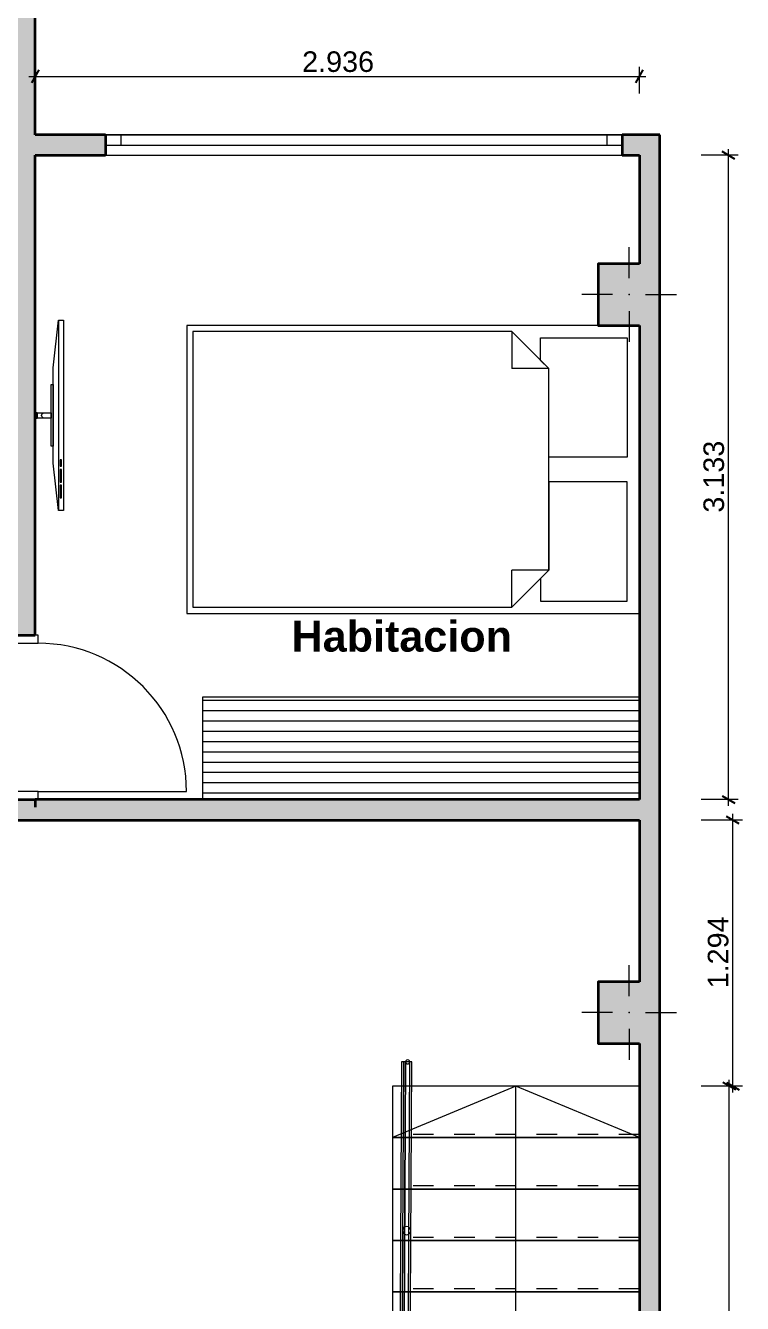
# Model space of a CAD drawing. Header units: metres. Extents: x 325.2 to 333.1, y -1.6 to 15.3.
# Drawn here: x 329.57 to 333.05, y 5.72 to 11.93 of the extents above; entities that cross this region are included whole.
import ezdxf

# ---------------------------------------------------------------- set-up
doc = ezdxf.new("R2010")
doc.units = ezdxf.units.M
doc.header["$MEASUREMENT"] = 0
for name, pattern in [('Puntos densos', [0.088194, 0, -0.088194]), ('Rayas Pequeñas', [0.141111, 0.070556, -0.070556]), ('Wipeout_Contour', [1, 0, -1])]:
    doc.linetypes.add(name, pattern=pattern)
for name, color, linetype in [('Nuevo_Cotas - General', 7, 'Continuous'), ('Nuevo_Dibujo 2D - General', 7, 'Continuous'), ('Nuevo_Estructura - Carga', 7, 'Continuous'), ('Nuevo_Estructura - Escaleras & Barandillas', 7, 'Continuous'), ('Nuevo_Interior - Escaleras & Barandillas', 7, 'Continuous'), ('Nuevo_Interior - Mobiliario', 7, 'Continuous'), ('Nuevo_Puertas ARCHICAD', 7, 'Continuous'), ('Nuevo_Ventanas ARCHICAD', 7, 'Continuous')]:
    doc.layers.add(name, color=color, linetype=linetype)
for name, color, linetype, lineweight, true_color in [('Nuevo_Cotas - General_Pluma_Nº__45', 7, 'Continuous', 25, 0x40a5ff), ('Nuevo_Cotas - General_Pluma_Nº__85', 7, 'Continuous', 20, 0x80c2ff), ('Nuevo_Dibujo 2D - General_Pluma_Nº__82', 7, 'Continuous', 20, 0xaaaaaa), ('Nuevo_Estructura - Carga_Pluma_Nº__160', 7, 'Continuous', 20, 0xb4a35c), ('Nuevo_Estructura - Carga_Pluma_Nº__28', 7, 'Continuous', 35, 0xa80f02), ('Nuevo_Estructura - Escaleras & Barandillas_Pluma_Nº__71', 171, 'Continuous', 20, 0xaaaaff), ('Nuevo_Estructura - Escaleras & Barandillas_Pluma_Nº__91', 171, 'Continuous', 13, 0xaaaaff), ('Nuevo_Interior - Mobiliario_Pluma_Nº__4', 7, 'Continuous', 20, 0x029e21), ('Nuevo_Notas - Textos_Pluma_Nº__86', 7, 'Continuous', 20, 0x5555ff), ('Nuevo_Puertas ARCHICAD_Pluma_Nº__23', 7, 'Continuous', 20, 0xff6600), ('Nuevo_Puertas ARCHICAD_Pluma_Nº__3', 7, 'Continuous', 18, 0xff6600), ('Nuevo_Ventanas ARCHICAD_Pluma_Nº__23', 7, 'Continuous', 20, 0xff6600), ('Nuevo_Ventanas ARCHICAD_Pluma_Nº__3', 7, 'Continuous', 18, 0xff6600)]:
    doc.layers.add(name, color=color, linetype=linetype, lineweight=lineweight, true_color=true_color)
for name, color, linetype, lineweight in [('Nuevo_Cotas - General_Pluma_Nº__46', 5, 'Continuous', 25), ('Nuevo_Dibujo 2D - General_Pluma_Nº__2', 8, 'Continuous', 15), ('Nuevo_Estructura - Carga_Pluma_Nº__20', 1, 'Continuous', 0), ('Nuevo_Estructura - Carga_Pluma_Nº__27', 7, 'Continuous', 35), ('Nuevo_Estructura - Escaleras & Barandillas_Pluma_Nº__11', 171, 'Continuous', 18), ('Nuevo_Interior - Escaleras & Barandillas_Pluma_Nº__11', 171, 'Continuous', 18), ('Nuevo_Puertas ARCHICAD_Pluma_Nº__141', 7, 'Continuous', 20), ('Nuevo_Puertas ARCHICAD_Pluma_Nº__27', 7, 'Continuous', 35), ('Nuevo_Ventanas ARCHICAD_Pluma_Nº__27', 7, 'Continuous', 35)]:
    doc.layers.add(name, color=color, linetype=linetype, lineweight=lineweight)
doc.styles.add('Estilo_Generado_1', font='')
doc.styles.add('Estilo_Generado_2', font='arial.ttf')
doc.styles.get('Estilo_Generado_1').set_extended_font_data('Arial')
doc.dimstyles.new('Estilo_Generado__1', dxfattribs={"dimtxt": 0.1, "dimasz": 0.0475, "dimexe": 0.18, "dimexo": 0.3, "dimgap": 0.09, "dimtad": 1, "dimtih": 1, "dimtoh": 1, "dimdec": 3, "dimzin": 0, "dimdsep": 46, "dimtxsty": 'Estilo_Generado_1', "dimblk": 'ARROWHEAD_2', "dimblk1": 'ARROWHEAD_2', "dimblk2": 'ARROWHEAD_2', "dimcen": 0.09, "dimclrd": 256, "dimclre": 256, "dimclrt": 5, "dimadec": 0, "dimazin": 0, "dimtfac": 1, "dimtdec": 4, "dimtmove": 0, "dimatfit": 3, "dimfxl": 1, "dimtolj": 1, "dimtzin": 0, "dimarcsym": 0})
doc.dimstyles.new('Estilo_Generado__2', dxfattribs={"dimtxt": 0.1, "dimasz": 0.0475, "dimexe": 0.18, "dimexo": 0.3, "dimgap": 0.09, "dimtad": 1, "dimdec": 3, "dimzin": 0, "dimdsep": 46, "dimtxsty": 'Estilo_Generado_1', "dimblk": 'ARROWHEAD_2', "dimblk1": 'ARROWHEAD_2', "dimblk2": 'ARROWHEAD_2', "dimcen": 0.09, "dimclrd": 256, "dimclre": 256, "dimclrt": 5, "dimadec": 0, "dimazin": 0, "dimtfac": 1, "dimtdec": 4, "dimtmove": 0, "dimatfit": 3, "dimfxl": 1, "dimtolj": 1, "dimtzin": 0, "dimarcsym": 0})

# ---------------------------------------------------------------- blocks, each defined once
blk = doc.blocks.new('Escalera_1')
at = {"layer": 'Nuevo_Estructura - Escaleras & Barandillas_Pluma_Nº__71', "linetype": 'Continuous', "lineweight": 20, "true_color": 0xaaaaff}
blk.add_hatch(color=161, dxfattribs=at).paths.add_polyline_path([(331.9913, 3.0237, 1), (331.9163, 3.0237, 1)])
at = {"layer": 'Nuevo_Estructura - Escaleras & Barandillas_Pluma_Nº__11', "color": 171, "linetype": 'Continuous', "lineweight": 18}
for p, q in [((332.5538, 6.7737), (331.3538, 6.7737)), ((331.3538, 6.7737), (331.3538, 6.5237)), ((331.9538, 6.7737), (331.3538, 6.5237)), ((331.9538, 6.5237), (331.9538, 6.7737)), ((332.5538, 6.5237), (331.9538, 6.7737)), ((332.5538, 6.5237), (332.5538, 6.7737)), ((332.5538, 6.5237), (331.3538, 6.5237)), ((331.3538, 6.5237), (331.3538, 6.2737)), ((331.3538, 6.5237), (332.5538, 6.5237)), ((331.9538, 3.2737), (331.9538, 6.5237)), ((332.5538, 6.2737), (332.5538, 6.5237)), ((332.5538, 6.2737), (331.3538, 6.2737)), ((331.3538, 6.2737), (331.3538, 6.0237)), ((331.3538, 6.2737), (332.5538, 6.2737)), ((332.5538, 6.0237), (332.5538, 6.2737)), ((332.5538, 6.0237), (331.3538, 6.0237)), ((331.3538, 6.0237), (331.3538, 5.7737)), ((331.3538, 6.0237), (332.5538, 6.0237)), ((332.5538, 5.7737), (332.5538, 6.0237)), ((332.5538, 5.7737), (331.3538, 5.7737)), ((331.3538, 5.7737), (331.3538, 5.5237)), ((331.3538, 5.7737), (332.5538, 5.7737)), ((332.5538, 5.5237), (332.5538, 5.7737)), ((332.5538, 5.5237), (331.3538, 5.5237)), ((331.3538, 5.5237), (331.3538, 5.2737)), ((331.3538, 5.5237), (332.5538, 5.5237)), ((332.5538, 5.2737), (332.5538, 5.5237)), ((332.5538, 5.2737), (331.3538, 5.2737)), ((331.3538, 5.2737), (331.3538, 5.0237)), ((331.3538, 5.2737), (332.5538, 5.2737)), ((332.5538, 5.0237), (332.5538, 5.2737)), ((332.5538, 5.0237), (331.3538, 5.0237)), ((331.3538, 5.0237), (331.3538, 4.7737)), ((331.3538, 5.0237), (332.5538, 5.0237)), ((332.5538, 4.7737), (332.5538, 5.0237)), ((332.5538, 4.7737), (331.3538, 4.7737)), ((331.3538, 4.7737), (331.3538, 4.5237)), ((331.3538, 4.7737), (332.5538, 4.7737)), ((332.5538, 4.5237), (332.5538, 4.7737)), ((332.5538, 4.5237), (331.3538, 4.5237)), ((331.3538, 4.5237), (331.3538, 4.2737)), ((331.3538, 4.5237), (332.5538, 4.5237)), ((332.5538, 4.2737), (332.5538, 4.5237)), ((332.5538, 4.2737), (331.3538, 4.2737)), ((331.3538, 4.2737), (331.3538, 4.0237)), ((331.3538, 4.2737), (332.5538, 4.2737)), ((332.5538, 4.0237), (332.5538, 4.2737)), ((332.5538, 4.0237), (331.3538, 4.0237)), ((331.3538, 4.0237), (331.3538, 3.7737)), ((331.3538, 4.0237), (332.5538, 4.0237)), ((332.5538, 3.7737), (332.5538, 4.0237)), ((332.5538, 3.7737), (331.3538, 3.7737)), ((331.3538, 3.7737), (331.3538, 3.5237)), ((331.3538, 3.7737), (332.5538, 3.7737)), ((332.5538, 3.5237), (332.5538, 3.7737)), ((332.5538, 3.5237), (331.3538, 3.5237)), ((331.3538, 3.5237), (331.3538, 3.2737)), ((331.3538, 3.5237), (332.5538, 3.5237)), ((332.5538, 3.2737), (332.5538, 3.5237)), ((332.5538, 3.2737), (331.3538, 3.2737)), ((331.3538, 3.2737), (331.3538, 3.0237)), ((331.3538, 3.2737), (332.5538, 3.2737)), ((331.9538, 3.0237), (331.9538, 3.2737)), ((332.5538, 3.0237), (332.5538, 3.2737)), ((331.3538, 3.0237), (332.5538, 3.0237))]:
    blk.add_line(p, q, dxfattribs=at)
at = {"layer": 'Nuevo_Estructura - Escaleras & Barandillas_Pluma_Nº__11', "color": 171, "linetype": 'Continuous', "lineweight": 18, "flags": 128}
blk.add_lwpolyline([(331.9913, 3.0237, 1), (331.9163, 3.0237, 1)], format="xyb", close=True, dxfattribs=at)
at = {"layer": 'Nuevo_Estructura - Escaleras & Barandillas_Pluma_Nº__91', "color": 161, "linetype": 'Continuous', "lineweight": 13, "true_color": 0xaaaaff}
for p, q in [((332.5538, 6.7737), (331.3538, 6.7737)), ((331.3538, 6.7737), (331.3538, 3.0737)), ((332.5538, 3.0737), (332.5538, 6.7737)), ((331.3538, 3.0737), (332.5538, 3.0737))]:
    blk.add_line(p, q, dxfattribs=at)
at = {"layer": 'Nuevo_Estructura - Escaleras & Barandillas_Pluma_Nº__91', "color": 161, "linetype": 'Rayas Pequeñas', "lineweight": 13, "true_color": 0xaaaaff}
for p, q in [((332.5538, 6.5387), (331.3538, 6.5387)), ((332.5538, 6.2887), (331.3538, 6.2887)), ((332.5538, 6.0387), (331.3538, 6.0387)), ((332.5538, 5.7887), (331.3538, 5.7887)), ((332.5538, 5.5387), (331.3538, 5.5387)), ((332.5538, 5.2887), (331.3538, 5.2887)), ((332.5538, 5.0387), (331.3538, 5.0387)), ((332.5538, 4.7887), (331.3538, 4.7887)), ((332.5538, 4.5387), (331.3538, 4.5387)), ((332.5538, 4.2887), (331.3538, 4.2887)), ((332.5538, 4.0387), (331.3538, 4.0387)), ((332.5538, 3.7887), (331.3538, 3.7887)), ((332.5538, 3.5387), (331.3538, 3.5387)), ((332.5538, 3.2887), (331.3538, 3.2887)), ((332.5538, 3.0387), (331.3538, 3.0387))]:
    blk.add_line(p, q, dxfattribs=at)
blk = doc.blocks.new('Muro_3', base_point=(332.6538, 11.3))
at = {"layer": 'Nuevo_Estructura - Carga_Pluma_Nº__160', "linetype": 'Continuous', "lineweight": 0, "true_color": 0x5a512e}
for points in [[(332.6538, 11.4), (332.5538, 11.4), (332.5538, 11.3)], [(332.5538, 11.3), (332.6538, 11.3), (332.6538, 11.4)], [(332.6538, 11.3), (332.5538, 11.3), (332.5538, 10.7728), (332.6538, 10.7728)], [(332.6538, 10.4728), (332.5538, 10.4728), (332.5538, 7.2819), (332.6538, 7.2819), (332.6538, 6.9819), (332.5538, 6.9819), (332.5538, 3.9004), (332.6538, 3.9004), (332.6538, 3.6004), (332.5538, 3.6004), (332.5538, 0.3), (332.6538, 0.3), (332.6538, 0), (332.6538, 0)]]:
    blk.add_hatch(color=59, dxfattribs=at).paths.add_polyline_path(points)
at = {"layer": 'Nuevo_Estructura - Carga_Pluma_Nº__27', "color": 7, "linetype": 'Continuous', "lineweight": 35, "flags": 128}
for points in [[(332.6538, 11.4), (332.5538, 11.4)], [(332.6538, 0), (332.6538, 11.4)], [(332.5538, 11.3), (332.5538, 10.7728)], [(332.5538, 10.4728), (332.5538, 8.1674)], [(332.5538, 8.0674), (332.5538, 7.2819)], [(332.5538, 6.9819), (332.5538, 3.9004)]]:
    blk.add_lwpolyline(points, dxfattribs=at)
blk = doc.blocks.new('Ventana 24_4')
at = {"layer": 'Nuevo_Ventanas ARCHICAD_Pluma_Nº__23', "color": 30, "linetype": 'Continuous', "lineweight": 20, "true_color": 0xff6600}
for p, q in [((-1.2551, 0), (-1.1801, 0)), ((-1.1801, 0), (-1.1801, -0.05)), ((1.1801, -0.05), (1.1801, 0)), ((1.1801, 0), (1.2551, 0)), ((-1.1801, -0.05), (-1.2551, -0.05)), ((1.2551, -0.05), (1.1801, -0.05))]:
    blk.add_line(p, q, dxfattribs=at)
at = {"layer": 'Nuevo_Ventanas ARCHICAD_Pluma_Nº__27', "color": 7, "linetype": 'Continuous', "lineweight": 35}
for p, q in [((-1.2551, 0), (-1.2551, 0.05)), ((-1.2551, -0.05), (-1.2551, 0)), ((-1.2551, -0.05), (-1.2551, 0)), ((1.2551, 0), (1.2551, 0.05)), ((1.2551, -0.05), (1.2551, 0)), ((1.2551, -0.05), (1.2551, 0))]:
    blk.add_line(p, q, dxfattribs=at)
at = {"layer": 'Nuevo_Ventanas ARCHICAD_Pluma_Nº__3', "color": 30, "linetype": 'Continuous', "lineweight": 18, "true_color": 0xff6600}
for p, q in [((-1.2551, 0.05), (1.2551, 0.05)), ((-1.1801, 0), (1.1801, 0)), ((-1.2551, -0.05), (1.2551, -0.05)), ((1.1801, -0.05), (-1.1801, -0.05))]:
    blk.add_line(p, q, dxfattribs=at)
blk = doc.blocks.new('Muro_7', base_point=(332.6538, 11.3))
at = {"layer": 'Nuevo_Estructura - Carga_Pluma_Nº__160', "linetype": 'Continuous', "lineweight": 0, "true_color": 0x5a512e}
for points in [[(329.6178, 11.4), (329.6178, 11.3), (329.9598, 11.3), (329.9598, 11.4)], [(332.5538, 11.4), (332.4699, 11.4), (332.4699, 11.3), (332.5538, 11.3)]]:
    blk.add_hatch(color=59, dxfattribs=at).paths.add_polyline_path(points)
at = {"layer": 'Nuevo_Estructura - Carga_Pluma_Nº__27', "color": 7, "linetype": 'Continuous', "lineweight": 35}
for p, q in [((329.9598, 11.4), (329.9598, 11.35)), ((332.4699, 11.4), (332.4699, 11.35)), ((329.9598, 11.35), (329.9598, 11.3)), ((332.4699, 11.35), (332.4699, 11.3))]:
    blk.add_line(p, q, dxfattribs=at)
at = {"layer": 'Nuevo_Estructura - Carga_Pluma_Nº__27', "color": 7, "linetype": 'Continuous', "lineweight": 35, "flags": 128}
for points in [[(329.9598, 11.4), (329.6178, 11.4)], [(332.5538, 11.4), (332.4699, 11.4)], [(329.6178, 11.3), (329.9598, 11.3)], [(332.4699, 11.3), (332.5538, 11.3)]]:
    blk.add_lwpolyline(points, dxfattribs=at)
at = {"layer": 'Nuevo_Ventanas ARCHICAD', "color": 21, "linetype": 'Continuous', "lineweight": 18, "true_color": 0xff9955, "xscale": -1, "rotation": 180}
blk.add_blockref('Ventana 24_4', (331.2149, 11.35), dxfattribs=at)
blk = doc.blocks.new('Puerta 24')
at = {"layer": 'Nuevo_Puertas ARCHICAD_Pluma_Nº__141', "color": 7, "linetype": 'Continuous', "lineweight": 20}
blk.add_arc((0.36, 0), 0.72, 90, 180, dxfattribs=at)
at = {"layer": 'Nuevo_Puertas ARCHICAD_Pluma_Nº__23', "color": 30, "linetype": 'Continuous', "lineweight": 20, "true_color": 0xff6600}
for p, q in [((-0.36, 0), (-0.4, 0)), ((-0.4, 0), (-0.4, -0.115)), ((-0.36, -0.115), (-0.36, 0)), ((0.4, 0), (0.36, 0)), ((0.36, 0), (0.36, -0.115)), ((0.4, -0.115), (0.4, 0)), ((-0.4, -0.115), (-0.36, -0.115)), ((0.36, -0.115), (0.4, -0.115))]:
    blk.add_line(p, q, dxfattribs=at)
at = {"layer": 'Nuevo_Puertas ARCHICAD_Pluma_Nº__27', "color": 7, "linetype": 'Continuous', "lineweight": 35}
for p, q in [((-0.4, -0.015), (-0.437, -0.015)), ((-0.4, -0.015), (-0.437, -0.015)), ((-0.4, -0.115), (-0.4, -0.015)), ((-0.4, -0.115), (-0.4, -0.015)), ((0.4, -0.115), (0.4, -0.015)), ((0.4, -0.115), (0.4, -0.015)), ((0.4, -0.015), (0.437, -0.015)), ((0.4, -0.015), (0.437, -0.015)), ((-0.4, -0.115), (-0.437, -0.115)), ((-0.4, -0.115), (-0.437, -0.115)), ((0.4, -0.115), (0.437, -0.115)), ((0.4, -0.115), (0.437, -0.115))]:
    blk.add_line(p, q, dxfattribs=at)
at = {"layer": 'Nuevo_Puertas ARCHICAD_Pluma_Nº__3', "color": 30, "linetype": 'Continuous', "lineweight": 18, "true_color": 0xff6600}
blk.add_line((0.36, 0), (0.36, 0.72), dxfattribs=at)
blk = doc.blocks.new('Muro_10', base_point=(329.6178, 8.0674))
at = {"layer": 'Nuevo_Estructura - Carga_Pluma_Nº__160', "linetype": 'Continuous', "lineweight": 0, "true_color": 0x5a512e}
for points in [[(329.6178, 12.7363), (329.5178, 12.7363), (329.5178, 8.9674), (329.6178, 8.9674)], [(329.6178, 8.1674), (329.5178, 8.0674), (329.6178, 8.0674)], [(329.6178, 8.1674), (329.5178, 8.1674), (329.5178, 8.0674)]]:
    blk.add_hatch(color=59, dxfattribs=at).paths.add_polyline_path(points)
at = {"layer": 'Nuevo_Estructura - Carga_Pluma_Nº__27', "color": 7, "linetype": 'Continuous', "lineweight": 35}
for p, q in [((329.5178, 8.9674), (329.5178, 9.0044)), ((329.5178, 8.9674), (329.6178, 8.9674)), ((329.6178, 8.9674), (329.6178, 9.0044)), ((329.5178, 8.1674), (329.5178, 8.1304)), ((329.5178, 8.1674), (329.6178, 8.1674)), ((329.6178, 8.1674), (329.6178, 8.1304))]:
    blk.add_line(p, q, dxfattribs=at)
at = {"layer": 'Nuevo_Estructura - Carga_Pluma_Nº__27', "color": 7, "linetype": 'Continuous', "lineweight": 35, "flags": 128}
for points in [[(329.6178, 13.0363), (329.6178, 13.0481)], [(329.5178, 12.7363), (329.5178, 10.1674)], [(329.6178, 11.4), (329.6178, 12.7363)], [(329.6178, 8.9674), (329.6178, 11.3)], [(329.5178, 10.0674), (329.5178, 8.9674)], [(329.5178, 8.1674), (329.5178, 8.0674)], [(329.5178, 8.0674), (329.6178, 8.0674)]]:
    blk.add_lwpolyline(points, dxfattribs=at)
at = {"layer": 'Nuevo_Puertas ARCHICAD', "color": 21, "linetype": 'Continuous', "lineweight": 18, "true_color": 0xff9955, "rotation": 270}
blk.add_blockref('Puerta 24', (329.6328, 8.5674), dxfattribs=at)
blk = doc.blocks.new('Muro_13', base_point=(332.6538, 8.0674))
at = {"layer": 'Nuevo_Estructura - Carga_Pluma_Nº__160', "linetype": 'Continuous', "lineweight": 0, "true_color": 0x5a512e}
blk.add_hatch(color=59, dxfattribs=at).paths.add_polyline_path([(329.6178, 8.0674), (332.5538, 8.0674), (332.5538, 8.1674), (329.6178, 8.1674)])
at = {"layer": 'Nuevo_Estructura - Carga_Pluma_Nº__27', "color": 7, "linetype": 'Continuous', "lineweight": 35, "flags": 128}
for points in [[(332.5538, 8.1674), (329.6178, 8.1674)], [(329.6178, 8.0674), (332.5538, 8.0674)]]:
    blk.add_lwpolyline(points, dxfattribs=at)
blk = doc.blocks.new('Pilar_6', base_point=(332.5038, 7.1319))
at = {"layer": 'Nuevo_Estructura - Carga_Pluma_Nº__160', "linetype": 'Continuous', "lineweight": 0, "true_color": 0x5a512e}
for points in [[(332.3538, 6.9819), (332.5538, 6.9819), (332.5538, 7.2819), (332.3538, 7.2819)], [(332.5538, 7.2819), (332.5538, 6.9819), (332.6538, 6.9819), (332.6538, 7.2819)]]:
    blk.add_hatch(color=59, dxfattribs=at).paths.add_polyline_path(points)
at = {"layer": 'Nuevo_Estructura - Carga_Pluma_Nº__20', "color": 1, "linetype": 'Continuous', "lineweight": 0}
for p, q in [((332.5038, 7.2119), (332.5038, 7.3619)), ((332.4238, 7.1319), (332.2738, 7.1319)), ((332.5838, 7.1319), (332.7338, 7.1319)), ((332.5038, 7.0519), (332.5038, 6.9019))]:
    blk.add_line(p, q, dxfattribs=at)
blk.add_point((332.5038, 7.1319), dxfattribs=at)
at = {"layer": 'Nuevo_Estructura - Carga_Pluma_Nº__28', "color": 14, "linetype": 'Continuous', "lineweight": 35, "true_color": 0xa80f02, "flags": 128}
blk.add_lwpolyline([(332.5538, 7.2819), (332.3538, 7.2819), (332.3538, 6.9819), (332.5538, 6.9819)], dxfattribs=at)
blk = doc.blocks.new('Pilar_8', base_point=(332.5038, 10.6228))
at = {"layer": 'Nuevo_Estructura - Carga_Pluma_Nº__160', "linetype": 'Continuous', "lineweight": 0, "true_color": 0x5a512e}
for points in [[(332.5538, 10.7728), (332.3538, 10.7728), (332.3538, 10.4728), (332.5538, 10.4728)], [(332.6538, 10.7728), (332.5538, 10.7728), (332.5538, 10.4728), (332.6538, 10.4728)]]:
    blk.add_hatch(color=59, dxfattribs=at).paths.add_polyline_path(points)
at = {"layer": 'Nuevo_Estructura - Carga_Pluma_Nº__20', "color": 1, "linetype": 'Continuous', "lineweight": 0}
for p, q in [((332.5038, 10.7028), (332.5038, 10.8528)), ((332.4238, 10.6228), (332.2738, 10.6228)), ((332.5838, 10.6228), (332.7338, 10.6228)), ((332.5038, 10.5428), (332.5038, 10.3928))]:
    blk.add_line(p, q, dxfattribs=at)
blk.add_point((332.5038, 10.6228), dxfattribs=at)
at = {"layer": 'Nuevo_Estructura - Carga_Pluma_Nº__28', "color": 14, "linetype": 'Continuous', "lineweight": 35, "true_color": 0xa80f02, "flags": 128}
for points in [[(332.5538, 10.7728), (332.3538, 10.7728), (332.3538, 10.4728), (332.5538, 10.4728)], [(332.6538, 10.4728), (332.6538, 10.7728)]]:
    blk.add_lwpolyline(points, dxfattribs=at)
blk = doc.blocks.new('Barandilla_1')
at = {"layer": 'Nuevo_Interior - Escaleras & Barandillas_Pluma_Nº__11', "color": 171, "linetype": 'Continuous', "lineweight": 18, "flags": 128}
for points in [[(331.4376, 6.8922, 1), (331.4176, 6.8923, 1)], [(331.4431, 6.0711, 1), (331.4031, 6.0713, 1)], [(331.4378, 5.0711, 1), (331.3978, 5.0713, 1)], [(331.4324, 4.0711, 1), (331.3924, 4.0713, 1)], [(331.417, 3.0712, 1), (331.397, 3.0713, 1)]]:
    blk.add_lwpolyline(points, format="xyb", close=True, dxfattribs=at)
for points in [[(331.377, 3.0714), (331.397, 3.0713), (331.4176, 6.8923), (331.3976, 6.8924)], [(331.387, 3.0713), (331.427, 3.0711), (331.4476, 6.8921), (331.4076, 6.8923)], [(331.397, 3.0713), (331.417, 3.0712), (331.4376, 6.8922), (331.4176, 6.8923)]]:
    blk.add_lwpolyline(points, close=True, dxfattribs=at)
blk = doc.blocks.new('TV Pantalla Plana 24')
at = {"layer": 'Nuevo_Interior - Mobiliario_Pluma_Nº__4', "color": 104, "linetype": 'Continuous', "lineweight": 20, "true_color": 0x029e21}
for p, q in [((0, 0.025), (0.9255, 0.025)), ((0.6787, 0.01), (0.6787, 0.0163)), ((0.6787, 0.0163), (0.7096, 0.0163)), ((0.7096, 0.01), (0.6787, 0.01)), ((0.7096, 0.0163), (0.7096, 0.01)), ((0.725, 0.01), (0.725, 0.0163)), ((0.725, 0.0163), (0.7867, 0.0163)), ((0.7867, 0.01), (0.725, 0.01)), ((0.7867, 0.0163), (0.7867, 0.01)), ((0.8021, 0.01), (0.8021, 0.0163)), ((0.8021, 0.0163), (0.8638, 0.0163)), ((0.8638, 0.01), (0.8021, 0.01)), ((0.8638, 0.0163), (0.8638, 0.01))]:
    blk.add_line(p, q, dxfattribs=at)
at = {"layer": 'Nuevo_Interior - Mobiliario_Pluma_Nº__4', "color": 104, "linetype": 'Continuous', "lineweight": 20, "true_color": 0x029e21, "flags": 128}
for points in [[(0.4478, 0.1275), (0.4778, 0.1275), (0.4778, 0.1375), (0.4478, 0.1375)], [(0.4503, 0.06), (0.4753, 0.06), (0.4753, 0.1275), (0.4503, 0.1275)], [(0, 0), (0.9255, 0), (0.9255, 0.025), (0.6941, 0.05), (0.2314, 0.05), (0, 0.025)], [(0.3128, 0.05), (0.6128, 0.05), (0.6128, 0.06), (0.3128, 0.06)]]:
    blk.add_lwpolyline(points, close=True, dxfattribs=at)
at = {"layer": 'Nuevo_Interior - Mobiliario_Pluma_Nº__4', "color": 104, "linetype": 'Continuous', "lineweight": 20, "true_color": 0x029e21}
blk.add_arc((0.4628, 0.0938), 0.0125, 0, 180, dxfattribs=at)
blk = doc.blocks.new('Cama Doble 04 24')
at = {"layer": 'Nuevo_Interior - Mobiliario_Pluma_Nº__4', "color": 104, "linetype": 'Continuous', "lineweight": 20, "true_color": 0x029e21}
for p, q in [((0.21, 1.76), (0.21, 1.58)), ((1.19, 1.76), (1.19, 1.58)), ((0.03, 1.58), (0.21, 1.58)), ((1.37, 1.58), (1.19, 1.58))]:
    blk.add_line(p, q, dxfattribs=at)
at = {"layer": 'Nuevo_Interior - Mobiliario_Pluma_Nº__4', "color": 104, "linetype": 'Continuous', "lineweight": 20, "true_color": 0x029e21, "flags": 128}
for points in [[(0, 0), (1.4, 0), (1.4, 2.2), (0, 2.2)], [(0.64, 1.76), (0.21, 1.76), (0.17, 1.72), (0.06, 1.72), (0.06, 2.14), (0.64, 2.14)], [(0.76, 1.76), (1.19, 1.76), (1.23, 1.72), (1.34, 1.72), (1.34, 2.14), (0.76, 2.14)], [(0.03, 0.03), (1.37, 0.03), (1.37, 1.58), (1.19, 1.76), (0.21, 1.76), (0.03, 1.58)]]:
    blk.add_lwpolyline(points, close=True, dxfattribs=at)
blk = doc.blocks.new('*D85')
at = {"layer": 'Nuevo_Cotas - General_Pluma_Nº__45', "color": 161, "linetype": 'Continuous', "lineweight": 25, "true_color": 0x40a5ff}
for p, q in [((329.6358, 11.7153), (329.5997, 11.6528)), ((332.5357, 11.6528), (332.5718, 11.7153))]:
    blk.add_line(p, q, dxfattribs=at)
at = {"layer": 'Nuevo_Cotas - General_Pluma_Nº__85', "color": 151, "linetype": 'Continuous', "lineweight": 20, "true_color": 0x80c2ff}
for p, q in [((329.5872, 11.684), (329.6178, 11.684)), ((329.6178, 11.6), (329.6178, 11.7309)), ((329.6178, 11.684), (332.5538, 11.684)), ((332.5538, 11.6), (332.5538, 11.7309)), ((332.5538, 11.684), (332.5843, 11.684))]:
    blk.add_line(p, q, dxfattribs=at)
at = {"layer": 'Nuevo_Cotas - General_Pluma_Nº__46', "color": 5, "lineweight": 25, "insert": (330.9148, 11.704), "char_height": 0.1, "attachment_point": 7, "style": 'Estilo_Generado_1'}
blk.add_mtext('\\A1;{\\pql;\\fArial|b0|i0|c0|p34;2.936}', dxfattribs=at)
blk = doc.blocks.new('ARROWHEAD_2')
at = {"color": 0, "linetype": 'Continuous', "lineweight": 0}
for p, q in [((0, 0), (-1, 0)), ((-0.38, -0.66), (0.38, 0.66))]:
    blk.add_line(p, q, dxfattribs=at)
blk = doc.blocks.new('*D86')
at = {"layer": 'Nuevo_Cotas - General_Pluma_Nº__45', "color": 161, "linetype": 'Continuous', "lineweight": 25, "true_color": 0x40a5ff}
for p, q in [((333.0177, 11.282), (332.9552, 11.318)), ((332.9552, 8.1854), (333.0177, 8.1494))]:
    blk.add_line(p, q, dxfattribs=at)
at = {"layer": 'Nuevo_Cotas - General_Pluma_Nº__85', "color": 151, "linetype": 'Continuous', "lineweight": 20, "true_color": 0x80c2ff}
for p, q in [((332.9864, 11.3), (332.9864, 11.3306)), ((333.0333, 11.3), (332.8538, 11.3)), ((332.9864, 8.1674), (332.9864, 11.3)), ((333.0333, 8.1674), (332.8538, 8.1674)), ((332.9864, 8.1368), (332.9864, 8.1674))]:
    blk.add_line(p, q, dxfattribs=at)
at = {"layer": 'Nuevo_Cotas - General_Pluma_Nº__46', "color": 5, "lineweight": 25, "insert": (332.9664, 9.5627), "char_height": 0.1, "attachment_point": 7, "rotation": 90, "style": 'Estilo_Generado_1'}
blk.add_mtext('\\A1;{\\pql;\\fArial|b0|i0|c0|p34;3.133}', dxfattribs=at)
blk = doc.blocks.new('*D88')
at = {"layer": 'Nuevo_Cotas - General_Pluma_Nº__45', "color": 161, "linetype": 'Continuous', "lineweight": 25, "true_color": 0x40a5ff}
for p, q in [((333.0387, 8.0494), (332.9762, 8.0854)), ((332.9762, 6.7917), (333.0387, 6.7556))]:
    blk.add_line(p, q, dxfattribs=at)
at = {"layer": 'Nuevo_Cotas - General_Pluma_Nº__85', "color": 151, "linetype": 'Continuous', "lineweight": 20, "true_color": 0x80c2ff}
for p, q in [((333.0075, 8.0674), (333.0075, 8.098)), ((333.0544, 8.0674), (332.8538, 8.0674)), ((333.0075, 6.7737), (333.0075, 8.0674)), ((333.0544, 6.7737), (332.8538, 6.7737)), ((333.0075, 6.7431), (333.0075, 6.7737))]:
    blk.add_line(p, q, dxfattribs=at)
at = {"layer": 'Nuevo_Cotas - General_Pluma_Nº__46', "color": 5, "lineweight": 25, "insert": (332.9875, 7.2496), "char_height": 0.1, "attachment_point": 7, "rotation": 90, "style": 'Estilo_Generado_1'}
blk.add_mtext('\\A1;{\\pql;\\fArial|b0|i0|c0|p34;1.294}', dxfattribs=at)
blk = doc.blocks.new('*D89')
at = {"layer": 'Nuevo_Cotas - General_Pluma_Nº__45', "color": 161, "linetype": 'Continuous', "lineweight": 25, "true_color": 0x40a5ff}
for p, q in [((333.0218, 6.7556), (332.9593, 6.7917)), ((332.9593, 3.0417), (333.0218, 3.0056))]:
    blk.add_line(p, q, dxfattribs=at)
at = {"layer": 'Nuevo_Cotas - General_Pluma_Nº__85', "color": 151, "linetype": 'Continuous', "lineweight": 20, "true_color": 0x80c2ff}
for p, q in [((333.0375, 6.7737), (332.8538, 6.7737)), ((332.9906, 6.7737), (332.9906, 6.8042)), ((332.9906, 3.0237), (332.9906, 6.7737)), ((333.0375, 3.0237), (332.8538, 3.0237)), ((332.9906, 2.9931), (332.9906, 3.0237))]:
    blk.add_line(p, q, dxfattribs=at)
at = {"layer": 'Nuevo_Cotas - General_Pluma_Nº__46', "color": 5, "lineweight": 25, "insert": (332.9706, 4.7277), "char_height": 0.1, "attachment_point": 7, "rotation": 90, "style": 'Estilo_Generado_1'}
blk.add_mtext('\\A1;{\\pql;\\fArial|b0|i0|c0|p34;3.750}', dxfattribs=at)

msp = doc.modelspace()

# ---------------------------------------------------------------- block references
at = {"layer": 'Nuevo_Estructura - Carga', "color": 7, "lineweight": 35}
for name, p in [('Muro_10', (329.6178, 8.0674)), ('Muro_7', (332.6538, 11.3))]:
    msp.add_blockref(name, p, dxfattribs=at)
at = {"layer": 'Nuevo_Estructura - Carga', "color": 14, "lineweight": 35, "true_color": 0xa80f02}
for name, p in [('Pilar_8', (332.5038, 10.6228)), ('Pilar_6', (332.5038, 7.1319))]:
    msp.add_blockref(name, p, dxfattribs=at)
at = {"layer": 'Nuevo_Estructura - Escaleras & Barandillas', "color": 8, "linetype": 'Puntos densos', "lineweight": 15}
msp.add_blockref('Escalera_1', (0, 0), dxfattribs=at)
at = {"layer": 'Nuevo_Interior - Escaleras & Barandillas', "color": 7, "linetype": 'Continuous', "lineweight": 13}
msp.add_blockref('Barandilla_1', (0, 0), dxfattribs=at)
at = {"layer": 'Nuevo_Interior - Mobiliario', "color": 104, "linetype": 'Continuous', "lineweight": 20, "true_color": 0x029e21, "xscale": -1, "rotation": 90}
msp.add_blockref('TV Pantalla Plana 24', (329.7553, 10.498), dxfattribs=at)
at = {"layer": 'Nuevo_Interior - Mobiliario', "color": 104, "linetype": 'Continuous', "lineweight": 20, "true_color": 0x029e21, "rotation": 270}
msp.add_blockref('Cama Doble 04 24', (330.3538, 10.4728), dxfattribs=at)

# ---------------------------------------------------------------- texts
at = {"layer": 'Nuevo_Notas - Textos_Pluma_Nº__86', "color": 173, "linetype": 'Continuous', "lineweight": 20, "true_color": 0x5555ff, "insert": (331.399, 9.0366), "char_height": 0.15, "attachment_point": 2, "style": 'Estilo_Generado_2'}
msp.add_mtext('\\A1;{\\pqc;\\fArial|b1|i0|c0|p34;Habitacion}', dxfattribs=at)

# ---------------------------------------------------------------- dimensions: what is measured, and where the dimension line sits
at = {"layer": 'Nuevo_Cotas - General', "color": 151, "linetype": 'Continuous', "lineweight": 20, "true_color": 0x80c2ff}
dim = msp.add_linear_dim(base=(332.5538, 11.684), p1=(329.6178, 11.3), p2=(332.5538, 11.3), dimstyle='Estilo_Generado__1', dxfattribs=at)
dim.commit()
dim.dimension.update_dxf_attribs({"geometry": '*D85', "text_midpoint": (331.0828, 11.754), "dimtype": 160})
for base, p1, p2, picture, middle in [((333.0075, 8.0674), (332.5538, 6.7737), (332.5538, 8.0674), '*D88', (332.9375, 7.4176)), ((332.9906, 6.7737), (332.5538, 3.0237), (332.5538, 6.7737), '*D89', (332.9206, 4.8957))]:
    dim = msp.add_linear_dim(base=base, p1=p1, p2=p2, angle=90, dimstyle='Estilo_Generado__2', dxfattribs=at)
    dim.commit()
    dim.dimension.update_dxf_attribs({"geometry": picture, "text_midpoint": middle, "dimtype": 160, "text_rotation": 90})

# ---------------------------------------------------------------- wipeouts: each hides what was drawn before it
at = {"color": 254, "linetype": 'Wipeout_Contour', "lineweight": 0, "ltscale": 1326.400671}
msp.add_wipeout([(332.5538, 8.1674), (330.4318, 8.1674), (330.4318, 8.6674), (332.5538, 8.6674)], dxfattribs=at).dxf.layer = 'Nuevo_Dibujo 2D - General'

# ---------------------------------------------------------------- next in the draw order: hatches: boundary and pattern name
at = {"layer": 'Nuevo_Dibujo 2D - General_Pluma_Nº__82', "linetype": 'Continuous', "lineweight": 20, "true_color": 0xaaaaaa}
h = msp.add_hatch(dxfattribs=at)
h.set_pattern_fill('CLOSET', color=253, style=0, pattern_type=2)
h.set_pattern_definition([(0, (0, 0), (0, 0.05), [])])
h.paths.add_polyline_path([(332.5538, 8.1674), (330.4318, 8.1674), (330.4318, 8.6674), (332.5538, 8.6674)])

# ---------------------------------------------------------------- next in the draw order: linework, layer by layer
at = {"layer": 'Nuevo_Dibujo 2D - General_Pluma_Nº__2', "color": 8, "linetype": 'Continuous', "lineweight": 15, "flags": 128}
msp.add_lwpolyline([(332.5538, 8.1674), (330.4318, 8.1674), (330.4318, 8.6674), (332.5538, 8.6674)], close=True, dxfattribs=at)

# ---------------------------------------------------------------- next in the draw order: block references
at = {"layer": 'Nuevo_Estructura - Carga', "color": 7, "lineweight": 35}
for name, p in [('Muro_3', (332.6538, 11.3)), ('Muro_13', (332.6538, 8.0674))]:
    msp.add_blockref(name, p, dxfattribs=at)

# ---------------------------------------------------------------- next in the draw order: dimensions: what is measured, and where the dimension line sits
at = {"layer": 'Nuevo_Cotas - General', "color": 151, "linetype": 'Continuous', "lineweight": 20, "true_color": 0x80c2ff}
dim = msp.add_linear_dim(base=(332.9864, 11.3), p1=(332.5538, 8.1674), p2=(332.5538, 11.3), angle=90, dimstyle='Estilo_Generado__2', dxfattribs=at)
dim.commit()
dim.dimension.update_dxf_attribs({"geometry": '*D86', "text_midpoint": (332.9164, 9.7307), "dimtype": 160, "text_rotation": 90})

doc.saveas('drawing.dxf')
